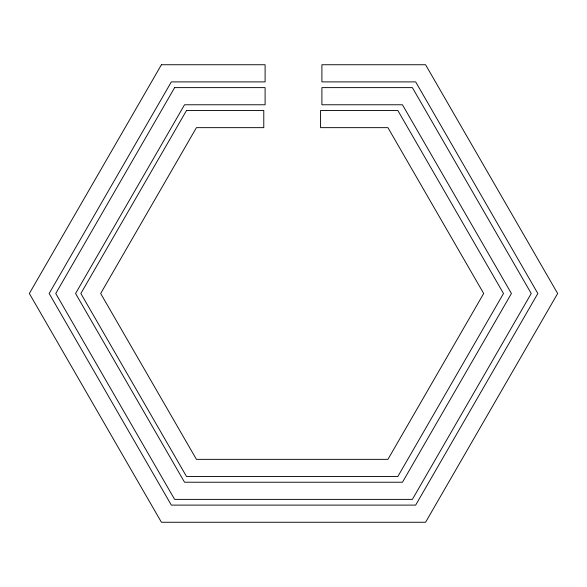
<?xml version="1.0" encoding="UTF-8"?>
<svg xmlns="http://www.w3.org/2000/svg" width="587" height="587" viewBox="0 0 587 587"><rect width="100%" height="100%" fill="white"/><g stroke="black" fill="none" stroke-linecap="round" stroke-linejoin="round"><path stroke-width="0.88" d="M161.425 64.739L29.35 293.5L161.425 522.261L425.575 522.261L557.65 293.5L425.575 64.739L321.896 64.739L321.896 81.894L415.669 81.894L537.839 293.5L415.669 505.106L171.331 505.106L49.161 293.5L171.331 81.894L265.104 81.894L265.104 64.739L161.425 64.739M174.632 87.617L55.765 293.5L174.632 499.383L412.368 499.383L531.235 293.5L412.368 87.617L321.896 87.617L321.896 104.772L402.462 104.772L511.424 293.5L402.462 482.228L184.538 482.228L75.576 293.5L184.538 104.772L265.104 104.772L265.104 87.617L174.632 87.617M186.519 110.488L80.859 293.5L186.519 476.512L397.839 476.512L503.499 293.5L397.839 110.488L320.575 110.488L320.575 127.65L387.934 127.65L483.688 293.5L387.934 459.35L196.425 459.35L100.67 293.5L196.425 127.65L263.783 127.65L263.783 110.488L186.519 110.488"/></g></svg>
